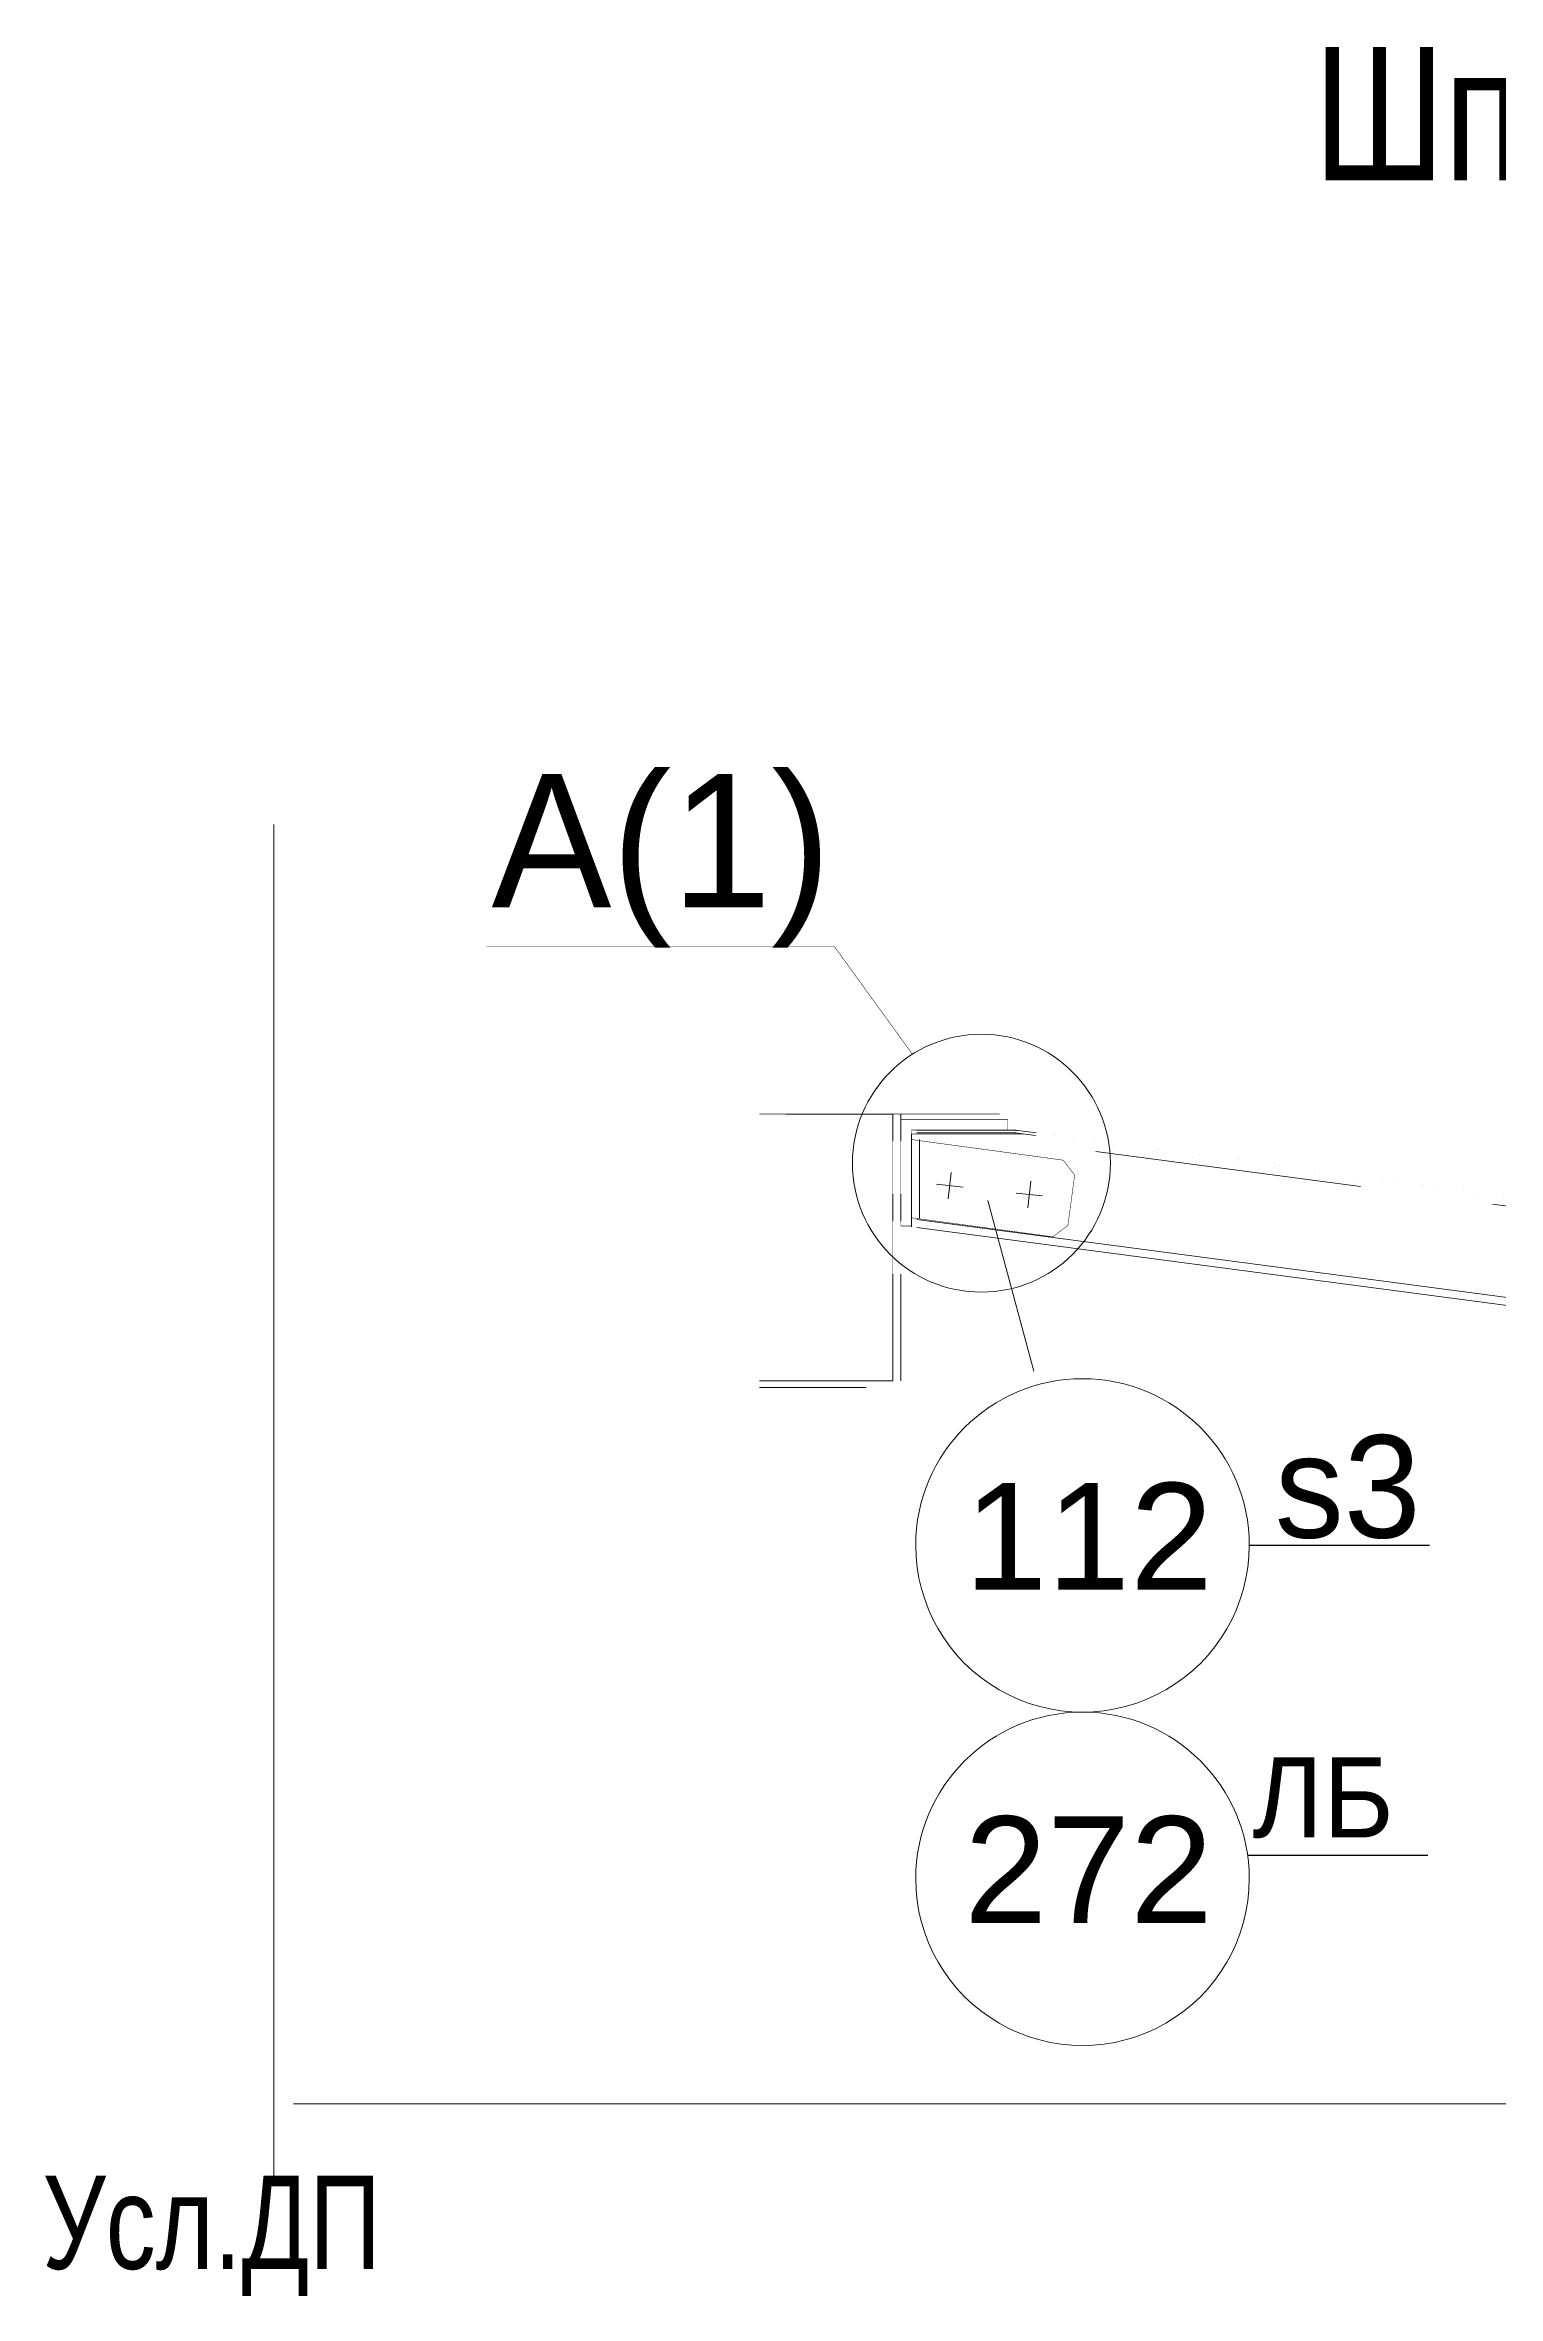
# Model space of a CAD drawing. Header units: millimetres. Extents: x 42007 to 66124, y -556 to 6894.
# Drawn here: x 60376 to 60920, y 2073 to 2917 of the extents above; entities that cross this region are included whole.
import ezdxf
from ezdxf.enums import TextEntityAlignment as Align

# ---------------------------------------------------------------- set-up
doc = ezdxf.new("R2010")
doc.units = ezdxf.units.MM
for name, pattern in [('K5LT32769', [0]), ('K5LT32781', [90, 40, -20, 10, -20]), ('K5LT32782', [150, 100, -50]), ('K5LT32783', [75, 50, -25]), ('K5LT32785', [95.25, 63.5, -31.75])]:
    doc.linetypes.add(name, pattern=pattern)
doc.layers.add('pen_7', color=1, linetype='Continuous')
doc.styles.add('style5', font='arial.ttf', dxfattribs={"height": 3})

msp = doc.modelspace()

# ---------------------------------------------------------------- linework, layer by layer
at = {"color": 7, "linetype": 'K5LT32769', "lineweight": 18}
for p, q in [((60461.575, 2116.874), (60461.575, 2624.817)), ((60742.748, 2508.805), (60700.611, 2508.831)), ((60700.611, 2508.831), (60700.611, 2474.031)), ((60702.584, 2510.218), (60739.437, 2510.218)), ((60702.584, 2509.218), (60739.437, 2509.218)), ((60739.453, 2509.241), (60747.122, 2508.227)), ((60739.584, 2510.233), (60747.253, 2509.218)), ((60709.97, 2490.044), (60719.908, 2488.933)), ((60715.495, 2494.457), (60714.384, 2484.519)), ((60745.308, 2491.119), (60744.197, 2481.181)), ((60729.202, 2483.913), (60746.47, 2419.909)), ((60739.784, 2486.705), (60749.722, 2485.594)), ((61607.892, 2357.034), (60702.55, 2476.795)), ((61607.499, 2354.06), (60702.642, 2473.756)), ((60643.584, 2416.318), (60693.584, 2416.318)), ((60469.03, 2145.18), (61742.982, 2145.18))]:
    msp.add_line(p, q, dxfattribs=at)
at = {"color": 7, "linetype": 'K5LT32781', "lineweight": 18}
for p, q in [((60693.584, 2516.318), (60643.584, 2516.318)), ((60693.584, 2416.318), (60693.584, 2516.318)), ((60696.584, 2416.318), (60696.584, 2516.318)), ((60643.584, 2416.318), (60693.584, 2416.318)), ((60643.584, 2413.849), (60693.584, 2413.849))]:
    msp.add_line(p, q, dxfattribs=at)
at = {"color": 7, "linetype": 'K5LT32782', "lineweight": 18}
for p, q in [((60700.584, 2477.328), (60700.584, 2506.748)), ((60703.584, 2477.328), (60703.584, 2506.748)), ((61612.351, 2390.74), (60739.662, 2506.182))]:
    msp.add_line(p, q, dxfattribs=at)
at = {"color": 0}
for p, q in [((60894.668, 2354.603), (60827.178, 2354.603)), ((60894.05, 2238.366), (60826.561, 2238.366))]:
    msp.add_line(p, q, dxfattribs=at)
at = {"color": 7, "linetype": 'K5LT32769', "const_width": 0.18}
for points in [[(60700.938, 2538.741), (60671.667, 2579.137), (60541.392, 2579.137)], [(60643.584, 2516.318), (60720.684, 2516.318), (60733.584, 2516.318)], [(60693.584, 2416.315), (60693.584, 2418.818), (60693.584, 2516.318)], [(60736.584, 2514.318), (60736.584, 2510.318), (60700.584, 2510.318), (60700.584, 2474.318), (60696.584, 2474.318), (60696.584, 2514.318), (60736.584, 2514.318)]]:
    msp.add_lwpolyline(points, dxfattribs=at)
at = {"color": 7, "linetype": 'K5LT32783', "const_width": 0.18}
msp.add_lwpolyline([(60700.584, 2506.748), (60757.455, 2499.024), (60761.744, 2493.401), (60759.211, 2474.572), (60753.59, 2470.284), (60700.616, 2477.412), (60700.584, 2506.748)], dxfattribs=at)
at = {"color": 7, "linetype": 'K5LT32785', "const_width": 0.001}
for points in [[(60747.253, 2509.218), (60747.212, 2509.224), (61612.886, 2394.704)], [(60750.496, 2507.775), (61612.754, 2393.713)]]:
    msp.add_lwpolyline(points, dxfattribs=at)
at = {"color": 7, "linetype": 'K5LT32769', "lineweight": 18}
msp.add_circle((60726.778, 2497.886), 48.34, dxfattribs=at)
for centre, radius, start, end in [((60739.437, 2506.318), 3.9, 86.233071, 90), ((60739.437, 2506.318), 2.9, 86.232559, 90), ((60739.437, 2506.318), 2.9, 82.463368, 86.232609), ((60739.437, 2506.318), 3.9, 82.464137, 86.233042), ((60764.678, 2354.603), 62.5, 0, 179.999977), ((60764.678, 2354.603), 62.5, 179.999977, 0), ((60764.678, 2229.603), 62.5, 0, 179.999977), ((60764.678, 2229.603), 62.5, 179.999977, 0)]:
    msp.add_arc(centre, radius, start, end, dxfattribs=at)

# ---------------------------------------------------------------- texts
at = {"color": 7, "attachment_point": 1, "style": 'style5'}
for s, insert, char_height in [('{\\H20.83x;\\W0.765;Шпангоут 33 см. нос}', (60851.42, 2916.348), 2.4), ('\\H3.5;\\W0.965;\\Q15;\\Q0;\\H50.00;А(1)', (60543.194, 2643.794), 2.4), ('{\\H12.8x;\\W0.965;s3}', (60836.733, 2395.889), 3), ('\\H3.5;\\W0.965;\\Q15;\\Q0;\\H30.00;ЛБ', (60828.292, 2275.115), 3), ('\\H3.5;\\W0.965;\\Q15;\\Q0;\\W0.765;\\H35.00;Усл.ДП', (60374.866, 2118.336), 2.4)]:
    msp.add_mtext(s, dxfattribs=dict(at, insert=insert, char_height=char_height))
at = {"layer": 'pen_7', "color": 2, "linetype": 'Continuous', "style": 'style5'}
for s, p in [('112', (60766.961, 2358.026)), ('272', (60766.961, 2233.026))]:
    msp.add_text(s, height=40, dxfattribs=at).set_placement(p, align=Align.MIDDLE_CENTER)

doc.saveas('drawing.dxf')
